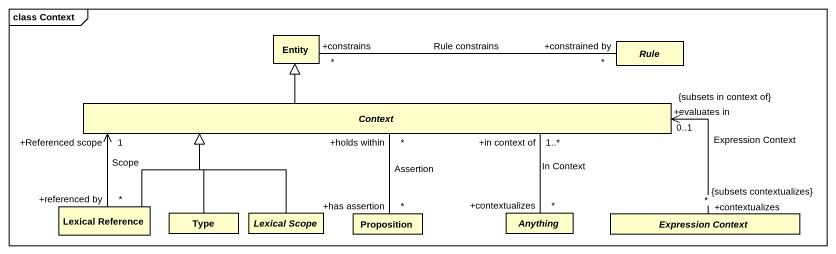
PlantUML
@startuml
mainframe class Context
hide circle
hide empty members
class "Entity" as Entity_
abstract class Rule
abstract class Context
class "Lexical Reference" as Lexical_Reference
class Type
abstract class "Lexical Scope" as Lexical_Scope
class Proposition
abstract class Anything
abstract class "Expression Context" as Expression_Context
Rule "+constrained by\n*" -left- "+constrains\n*" Entity_ : Rule constrains
Context -up-|> Entity_
Context "+holds within\n*" -- "+has assertion\n*" Proposition : Assertion
Context "+in context of\n1..*" -- "+contextualizes\n*" Anything : In Context
Lexical_Reference "*\n+referenced by" -right-> "+Referenced scope\n1" Context : Scope
Lexical_Reference -right-|> Context
Type -up-|> Context
Lexical_Scope -up-|> Context
Expression_Context "+contextualizes\n*\n{subsets contextualizes}" -left-> "+evaluates in\n0..1\n{subsets in context of}" Context : Expression Context
@enduml
